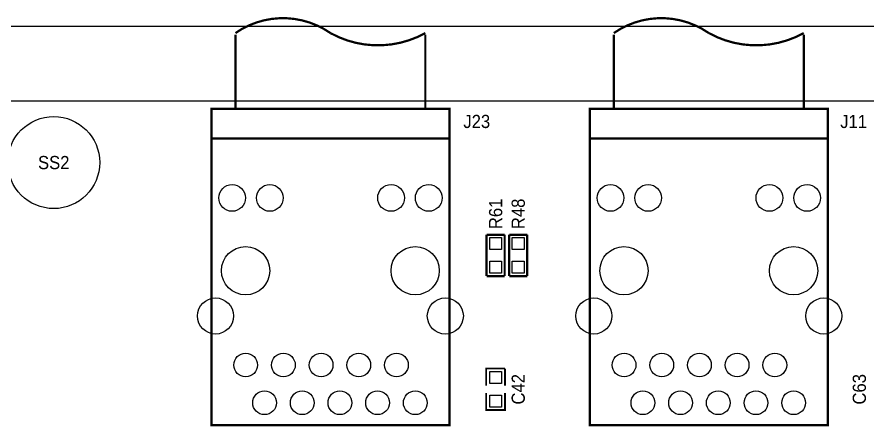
# Model space of a CAD drawing. Extents: x -6 to 181, y -5 to 126.
# Drawn here: x 54 to 111.3, y 98 to 125.6 of the extents above; entities that cross this region are included whole.
import ezdxf
from ezdxf.enums import TextEntityAlignment as Align

# ---------------------------------------------------------------- set-up
doc = ezdxf.new("R2010")
doc.units = 0
for name, color, linetype in [('BG_OUTLINE', 140, 'CONTINUOUS'), ('PG_SILKSCREEN_TOP', 254, 'CONTINUOUS'), ('PIN_TOP', 92, 'CONTINUOUS'), ('RD_SILKSCREEN_TOP', 52, 'CONTINUOUS')]:
    doc.layers.add(name, color=color, linetype=linetype)

msp = doc.modelspace()

# ---------------------------------------------------------------- linework, layer by layer
at = {"layer": 'BG_OUTLINE'}
msp.add_lwpolyline([(173.999652, 121.999756), (175.999648, 121.999756), (175.999648, 122.999754, 0.414214), (173.999652, 124.99975), (1.999996, 124.99975, 0.414214), (0, 122.999754), (0, 121.999756), (2.999994, 121.999756), (2.999994, 119.99976)], format="xyb", dxfattribs=at)
msp.add_lwpolyline([(0, 2.999994), (0, 116.999995, -0.414214), (2.999994, 119.999989), (173.00001, 119.999989, -0.414214), (176.000004, 116.999995), (176.000004, 2.999994, -0.414214), (173.00001, 0), (2.999994, 0, -0.414214)], format="xyb", close=True, dxfattribs=at)
at = {"layer": 'PG_SILKSCREEN_TOP', "const_width": 0.150012}
for points in [[(68.69999, 124.569093, -0.313617), (75.100002, 124.569093)], [(94.199939, 124.569093, -0.313617), (100.599951, 124.569093)], [(75.100002, 124.569093, 0.258538), (81.500015, 124.569093)], [(100.599951, 124.569093, 0.258538), (106.999964, 124.569093)]]:
    msp.add_lwpolyline(points, format="xyb", dxfattribs=at)
at = {"layer": 'PG_SILKSCREEN_TOP'}
for points, const_width in [([(68.69999, 124.469093), (68.69999, 119.469103), (81.500015, 119.469103), (81.500015, 124.469093)], 0.150012), ([(94.199939, 124.469093), (94.199939, 119.469103), (106.999964, 119.469103), (106.999964, 124.469093)], 0.150012), ([(67.080003, 119.469103), (67.080003, 117.469107), (83.120001, 117.469107), (83.120001, 98.169095), (67.080003, 98.169095), (67.080003, 119.469103), (83.120001, 119.469103), (83.120001, 117.469107)], 0.150012), ([(92.579952, 119.469103), (92.579952, 117.469107), (108.61995, 117.469107), (108.61995, 98.169095), (92.579952, 98.169095), (92.579952, 119.469103), (108.61995, 119.469103), (108.61995, 117.469107)], 0.150012), ([(85.6234, 108.204), (85.6234, 110.9853)], 0.1524), ([(85.6234, 110.9853), (86.8426, 110.9853)], 0.1524), ([(86.8426, 110.9853), (86.8426, 108.204)], 0.1524), ([(87.1474, 108.204), (87.1474, 110.9853)], 0.1524), ([(87.1474, 110.9853), (88.3666, 110.9853)], 0.1524), ([(88.3666, 110.9853), (88.3666, 108.204)], 0.1524), ([(86.8426, 108.204), (85.6234, 108.204)], 0.1524), ([(88.3666, 108.204), (87.1474, 108.204)], 0.1524), ([(85.598, 100.838), (85.598, 101.981), (86.868, 101.981)], 0.127), ([(86.868, 101.981), (86.868, 100.838)], 0.127), ([(86.868, 100.33), (86.868, 99.187), (85.598, 99.187), (85.598, 100.33)], 0.127)]:
    msp.add_lwpolyline(points, dxfattribs=dict(at, const_width=const_width))
at = {"layer": 'PIN_TOP'}
for points in [[(85.83295, 110.80115), (86.63305, 110.80115), (86.63305, 110.00105), (85.83295, 110.00105)], [(87.35695, 110.80115), (88.15705, 110.80115), (88.15705, 110.00105), (87.35695, 110.00105)], [(85.83295, 109.20095), (86.63305, 109.20095), (86.63305, 108.40085), (85.83295, 108.40085)], [(87.35695, 109.20095), (88.15705, 109.20095), (88.15705, 108.40085), (87.35695, 108.40085)], [(85.83295, 101.78415), (86.63305, 101.78415), (86.63305, 100.98405), (85.83295, 100.98405)], [(85.83295, 100.18395), (86.63305, 100.18395), (86.63305, 99.38385), (85.83295, 99.38385)]]:
    msp.add_lwpolyline(points, close=True, dxfattribs=at)
for centre, radius in [((56.452795, 115.850187), 3.099994), ((68.474895, 113.469293), 0.899998), ((71.014895, 113.469293), 0.899998), ((79.18511, 113.469293), 0.899998), ((81.72511, 113.469293), 0.899998), ((93.974844, 113.469293), 0.899998), ((96.514844, 113.469293), 0.899998), ((104.685059, 113.469293), 0.899998), ((107.225059, 113.469293), 0.899998), ((69.385002, 108.5691), 1.625003), ((80.815002, 108.5691), 1.625003), ((94.884951, 108.5691), 1.625003), ((106.314951, 108.5691), 1.625003), ((67.355009, 105.519093), 1.214996), ((82.844996, 105.519093), 1.214996), ((92.854958, 105.519093), 1.214996), ((108.344945, 105.519093), 1.214996), ((69.390108, 102.2191), 0.799998), ((71.930108, 102.2191), 0.799998), ((74.470108, 102.2191), 0.799998), ((77.010108, 102.2191), 0.799998), ((79.550108, 102.2191), 0.799998), ((94.890057, 102.2191), 0.799998), ((97.430057, 102.2191), 0.799998), ((99.970057, 102.2191), 0.799998), ((102.510057, 102.2191), 0.799998), ((105.050057, 102.2191), 0.799998), ((70.660108, 99.6791), 0.799998), ((73.200108, 99.6791), 0.799998), ((75.740108, 99.6791), 0.799998), ((78.280108, 99.6791), 0.799998), ((80.820108, 99.6791), 0.799998), ((96.160057, 99.6791), 0.799998), ((98.700057, 99.6791), 0.799998), ((101.240057, 99.6791), 0.799998), ((103.780057, 99.6791), 0.799998), ((106.320057, 99.6791), 0.799998)]:
    msp.add_circle(centre, radius, dxfattribs=at)

# ---------------------------------------------------------------- texts
at = {"layer": 'RD_SILKSCREEN_TOP', "width": 0.942857}
for s, p in [('J23', (84.963, 118.1735)), ('J11', (110.363, 118.1735)), ('SS2', (56.452795, 115.405687))]:
    msp.add_text(s, height=0.889, dxfattribs=at).set_placement(p, align=Align.CENTER)
for s, p in [('R61', (86.6775, 112.394644)), ('R48', (88.2015, 112.394644)), ('C42', (88.2015, 100.584)), ('C63', (111.1885, 100.584))]:
    msp.add_text(s, height=0.889, rotation=90, dxfattribs=at).set_placement(p, align=Align.CENTER)

doc.saveas('drawing.dxf')
